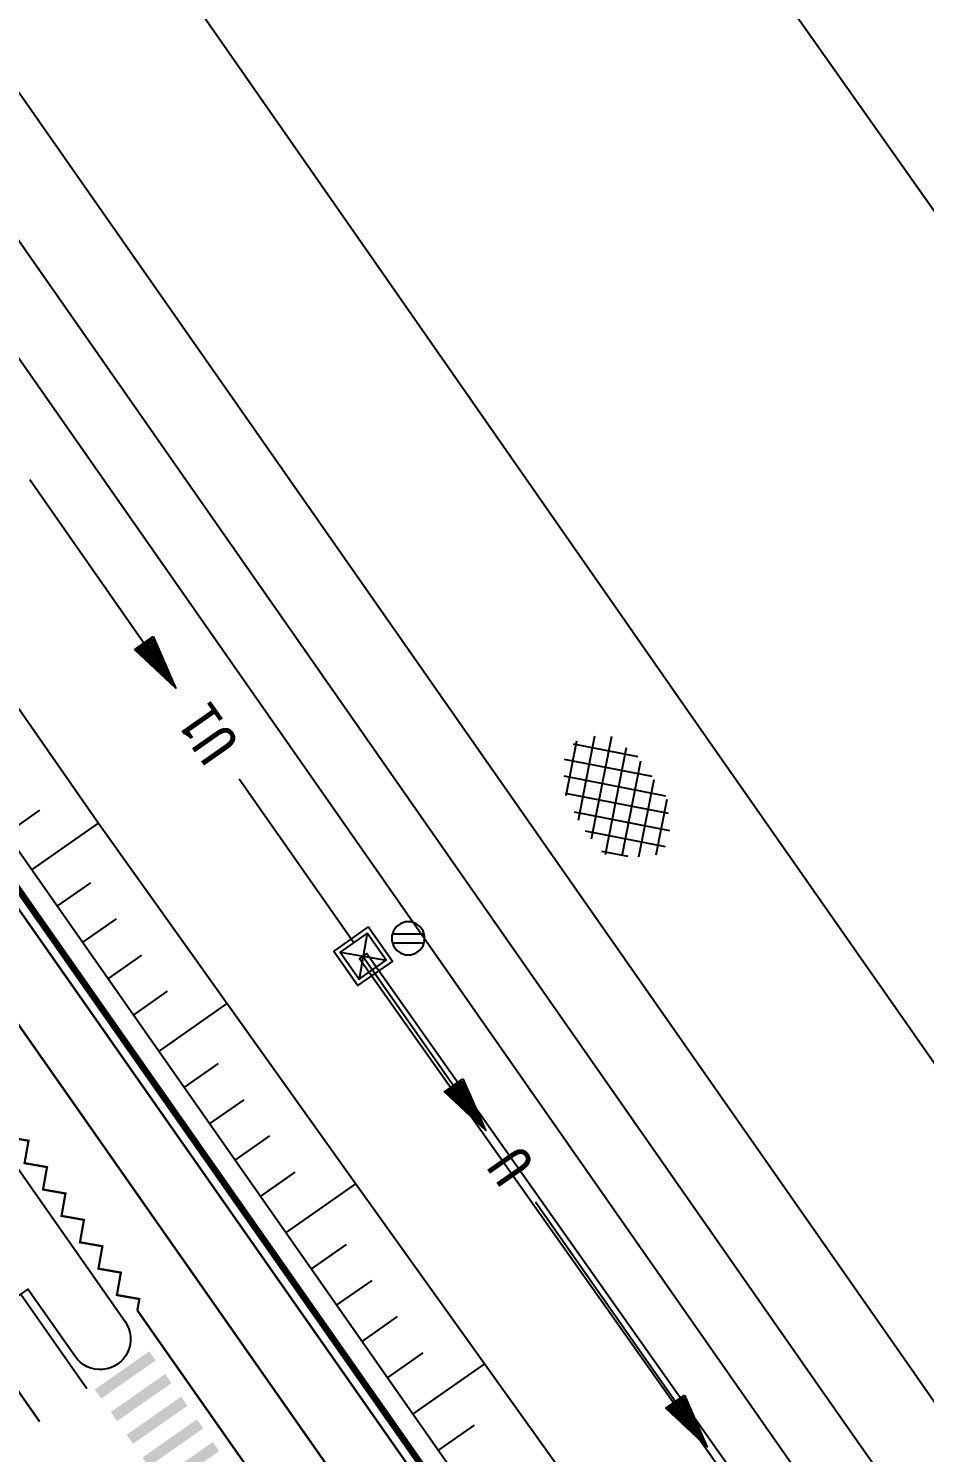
# Model space of a CAD drawing. Header units: millimetres. Extents: x 152904052 to 153933663, y 538271515 to 539240469.
# Drawn here: x 153376745 to 153417214, y 538912353 to 538976668 of the extents above; entities that cross this region are included whole.
import ezdxf
from ezdxf.enums import TextEntityAlignment as Align

# ---------------------------------------------------------------- set-up
doc = ezdxf.new("R2010")
doc.units = ezdxf.units.MM
doc.layers.add('SCHM', color=9, linetype='Continuous')
doc.styles.add('IIAC FONT', font='GulimChe.ttf')

msp = doc.modelspace()

# ---------------------------------------------------------------- linework, layer by layer
at = {"layer": 'SCHM'}
for p, q in [((153401034.2, 538942025.5), (153401518.4, 538944497.5)), ((153401580.2, 538940911), (153402327.2, 538944725)), ((153402180.3, 538940073), (153403087.7, 538944705.9)), ((153401348.9, 538944355.4), (153404268, 538943783.7)), ((153402805.2, 538939361.7), (153403751.2, 538944191.4)), ((153400935.3, 538943672.2), (153404894.7, 538942896.7)), ((153403558.7, 538939306.5), (153404399.2, 538943597.9)), ((153400930.6, 538942908.9), (153405521.4, 538942009.7)), ((153404313.1, 538939256.3), (153404997.6, 538942751)), ((153400980.7, 538942134.8), (153405636.6, 538941222.9)), ((153375750.3, 538940300.7), (153377259.2, 538941357.2)), ((153401394.8, 538941289.4), (153405697.3, 538940446.7)), ((153405094.8, 538939345.5), (153405586.9, 538941858.1)), ((153376897.4, 538938662.4), (153379914.4, 538940774.9)), ((153401894.3, 538940427.3), (153405503.2, 538939720.5)), ((153402626.9, 538939519.6), (153403808.1, 538939288.3)), ((153378044.6, 538937024.1), (153379560.4, 538938085.5)), ((153379191.7, 538935385.7), (153380715, 538936452.3)), ((153380338.9, 538933747.4), (153381869.5, 538934819.2)), ((153381486, 538932109.1), (153383024, 538933186.1)), ((153382633.2, 538930470.8), (153385723.9, 538932635)), ((153383780.3, 538928832.5), (153385333.1, 538929919.8)), ((153384927.5, 538927194.2), (153386487.6, 538928286.6)), ((153386074.6, 538925555.9), (153387642.1, 538926653.5)), ((153387221.8, 538923917.6), (153388796.6, 538925020.3)), ((153388368.9, 538922279.3), (153391533.7, 538924495.3)), ((153389516.1, 538920641), (153391106.6, 538921754.7)), ((153390663.2, 538919002.7), (153392262, 538920122.2)), ((153391810.4, 538917364.4), (153393417.3, 538918489.6)), ((153392957.5, 538915726.1), (153394572.7, 538916857)), ((153394104.7, 538914087.8), (153397351.3, 538916361.1)), ((153395251.8, 538912449.5), (153396883.4, 538913591.9))]:
    msp.add_line(p, q, dxfattribs=at)
for points in [[(153309206.5, 538922882.6), (153362041.8, 538959878.3), (153517431.3, 538737959.2), (153500636.4, 538637005.7), (153497846.8, 538615992.3), (153507779.6, 538601806.8), (153445728.8, 538558358.4)], [(153368480.6, 538957184.3), (153379914.4, 538940774.9), (153391533.7, 538924495.3), (153403166.5, 538908225.2), (153414656.2, 538891854.9), (153426245.2, 538875554.1), (153437524, 538859036.1), (153449027.6, 538842675.5), (153460487.6, 538826284.4), (153472057.4, 538809970.2), (153483327.8, 538793446.3), (153494806.5, 538777068.3), (153506223.5, 538760647.1), (153520027.1, 538740488.4), (153516130.8, 538718753.3)], [(153376801.6, 538956291.6), (153381962, 538948921.8)], [(153386266.1, 538942774.9), (153391435.5, 538935392.2)], [(153392044.9, 538935813.6), (153390816.1, 538934953.2), (153391676.5, 538933724.5), (153392905.2, 538934584.9), (153392044.9, 538935813.6)], [(153392044.9, 538935813.6), (153391676.5, 538933724.5)], [(153393177.7, 538935784.8), (153394616.9, 538935784.8)], [(153390816.1, 538934953.2), (153392905.2, 538934584.9)], [(153393175, 538935371.4), (153394619.6, 538935371.4)], [(153391852.5, 538934772.7), (153395942.3, 538928931.8)], [(153399651, 538923673.2), (153405960.3, 538914662.5)], [(153377245, 538913757.7), (153374262.4, 538918017.3), (153376392.2, 538919508.6), (153379374.8, 538915249)], [(153375115.2, 538912266.4), (153372132.6, 538916526), (153374262.4, 538918017.3), (153377245, 538913757.7)]]:
    msp.add_lwpolyline(points, dxfattribs=at)
at = {"layer": 'SCHM', "const_width": 300}
msp.add_lwpolyline([(153077550.5, 538759454.5), (153361796.3, 538958485.6), (153516377.8, 538737720.2)], dxfattribs=at)
at = {"layer": 'SCHM', "ltscale": 0.005, "const_width": 100}
for points in [[(153457518.1, 538820908.9), (153366376.8, 538951072.2)], [(153381661.5, 538918772.9), (153381752.2, 538919287), (153380739.4, 538919465.6), (153380918, 538920478.4), (153379905.2, 538920657), (153380083.8, 538921669.7), (153379071.1, 538921848.3), (153379249.6, 538922861.1), (153378236.9, 538923039.7), (153378415.4, 538924052.4), (153377402.7, 538924231), (153377581.3, 538925243.8), (153376568.5, 538925422.3), (153376747.1, 538926435.1), (153376253.2, 538926522.2)]]:
    msp.add_lwpolyline(points, dxfattribs=at)
at = {"layer": 'SCHM'}
for points in [[(153382376.1, 538949211.7), (153383384.6, 538946890.1), (153383398.2, 538946870.7), (153381555, 538948607.9), (153381541.4, 538948627.3), (153382376.1, 538949211.7)], [(153382347.7, 538949114.7), (153383248.7, 538947084.2), (153381642.4, 538948620.8), (153382347.7, 538949114.7)], [(153382320.5, 538949057.1), (153383103.7, 538947291.2), (153381712.3, 538948631.2), (153382320.5, 538949057.1)], [(153382305, 538948969.1), (153382958.8, 538947498.3), (153381793.8, 538948611.2), (153382305, 538948969.1)], [(153382282.3, 538948905), (153382813.8, 538947705.4), (153381868.2, 538948615), (153382282.3, 538948905)], [(153382262.3, 538948823.5), (153382668.8, 538947912.4), (153381945.2, 538948601.5), (153382262.3, 538948823.5)], [(153382239.6, 538948759.4), (153382523.8, 538948119.5), (153382013.2, 538948600.8), (153382239.6, 538948759.4)], [(153382230.6, 538948675.9), (153382378.8, 538948326.5), (153382101.2, 538948585.3), (153382230.6, 538948675.9)], [(153382201.5, 538948607.3), (153382229.3, 538948540), (153382169.1, 538948584.7), (153382201.5, 538948607.3)], [(153393780, 538936314.1), (153393556.8, 538936241.5), (153393367, 538936103.6), (153393229.1, 538935913.8), (153393156.5, 538935690.6), (153393156.5, 538935456), (153393229.1, 538935232.8), (153393367, 538935043), (153393556.8, 538934905), (153393780, 538934832.5), (153394014.6, 538934832.5), (153394237.8, 538934905), (153394427.6, 538935043), (153394565.6, 538935232.8), (153394638.1, 538935456), (153394638.1, 538935690.6), (153394565.6, 538935913.8), (153394427.6, 538936103.6), (153394237.8, 538936241.5), (153394014.6, 538936314.1)], [(153392094, 538936092.1), (153390537.6, 538935002.3), (153391627.4, 538933445.9), (153393183.8, 538934535.7)], [(153396369.7, 538929231.1), (153397381.6, 538926914.2), (153397394.1, 538926896.4), (153395545.2, 538928627.2), (153395532.7, 538928645), (153396369.7, 538929231.1)], [(153396335.9, 538929127.8), (153397244.4, 538927110.1), (153395641.4, 538928641.5), (153396335.9, 538929127.8)], [(153396325.2, 538929067.2), (153397107.3, 538927306), (153395701.9, 538928630.8), (153396325.2, 538929067.2)], [(153396296.7, 538928994.2), (153396939.8, 538927507.2), (153395780.3, 538928632.6), (153396296.7, 538928994.2)], [(153396268.2, 538928921.2), (153396790.2, 538927720.9), (153395858.6, 538928634.4), (153396268.2, 538928921.2)], [(153396252.2, 538928830.3), (153396653, 538927916.8), (153395949.5, 538928618.4), (153396252.2, 538928830.3)], [(153396241.5, 538928769.8), (153396503.4, 538928130.5), (153396010, 538928607.7), (153396241.5, 538928769.8)], [(153396213, 538928696.8), (153396353.8, 538928344.2), (153396088.4, 538928609.5), (153396213, 538928696.8)], [(153396184.6, 538928623.7), (153396216.6, 538928540), (153396166.7, 538928611.3), (153396184.6, 538928623.7)], [(153406369.9, 538914949.3), (153407381.8, 538912632.4), (153407394.2, 538912614.6), (153405545.4, 538914345.5), (153405532.9, 538914363.3), (153406369.9, 538914949.3)], [(153406336.1, 538914846), (153407257.1, 538912810.5), (153405641.6, 538914359.7), (153406336.1, 538914846)], [(153406325.4, 538914785.5), (153407107.5, 538913024.2), (153405719.9, 538914361.5), (153406325.4, 538914785.5)], [(153406296.9, 538914712.4), (153406957.8, 538913237.9), (153405780.5, 538914350.8), (153406296.9, 538914712.4)], [(153406268.4, 538914639.4), (153406820.7, 538913433.8), (153405858.8, 538914352.6), (153406268.4, 538914639.4)], [(153406270.2, 538914561), (153406671, 538913647.5), (153405949.7, 538914336.6), (153406270.2, 538914561)], [(153406241.7, 538914488), (153406521.4, 538913861.2), (153406010.2, 538914325.9), (153406241.7, 538914488)], [(153406213.2, 538914415), (153406384.3, 538914057.1), (153406088.6, 538914327.7), (153406213.2, 538914415)], [(153406202.6, 538914354.5), (153406234.6, 538914270.8), (153406166.9, 538914329.5), (153406202.6, 538914354.5)]]:
    msp.add_lwpolyline(points, close=True, dxfattribs=at)
at = {"layer": 'SCHM', "ltscale": 0.3, "const_width": 100}
msp.add_lwpolyline([(153452850.5, 538806653.6, 0.4142136), (153455060.6, 538819188.2), (153367418.2, 538944354.6)], format="xyb", dxfattribs=at)
at = {"layer": 'SCHM', "ltscale": 5}
msp.add_lwpolyline([(153497166.2, 538784784.6), (153496837.9, 538784556.1), (153483152.2, 538804227.6), (153437388.5, 538869568), (153408114.8, 538911416.4), (153391697.3, 538934653.6), (153392024, 538934884.4), (153408442.1, 538911646.5), (153437716.1, 538869797.5), (153483480.2, 538804456.6)], dxfattribs=at)
at = {"layer": 'SCHM', "ltscale": 0.0008}
msp.add_lwpolyline([(153251388.3, 538827791.3, -0.1425604), (153251709.2, 538840002.3, -0.1640605), (153253035.4, 538841803.3), (153254053.5, 538842516.2, -0.4146737), (153255969.7, 538842176.8), (153258106.3, 538839125.4), (153375572.7, 538921376.3), (153373436.1, 538924427.6, -1), (153375688.8, 538926005), (153381109.1, 538918264, -1), (153378856.4, 538916686.6), (153376719.9, 538919738), (153252864.1, 538833013.2), (153255000.7, 538829961.9, -0.4146737), (153254664.2, 538828045.1), (153253453, 538827197, -0.5576175), (153251304.2, 538828122, 0.5576175)], format="xyb", dxfattribs=at)
at = {"layer": 'SCHM', "ltscale": 0.05, "const_width": 100}
msp.add_lwpolyline([(153386799.6, 538911444.7), (153381661.5, 538918772.9)], dxfattribs=at)
at = {"layer": 'SCHM'}
for points in [[(153624315.9, 538673834.7, 0), (153552618.5, 538775776.9, 0), (153510846, 538835019.8, 0), (153476678.6, 538883763.6, 0), (153443169.7, 538932305.1, 0), (153399459.8, 538994182.8, 0), (153373144.3, 539032292.1, 0)], [(153605671.7, 538661119.6, 0), (153586460.4, 538688420.7, 0), (153560864.3, 538725554.7, 0), (153542852.3, 538750871.7, 0), (153512591.2, 538794296.6, 0), (153496620.2, 538817330.6, 0), (153452331.1, 538880530.5, 0), (153423575, 538921468.5, 0), (153406889, 538945321.5, 0), (153380776, 538982784.4, 0), (153359219.9, 539013642.4, 0)], [(153522817.3, 538753249.6, 0), (153521322.3, 538756701.6, 0), (153519829.3, 538760017.6, 0), (153516272.3, 538765824.6, 0), (153508820.2, 538777798.6, 0), (153485677.2, 538810687.6, 0), (153441360.1, 538874115.5, 0), (153412937.1, 538914633.5, 0), (153370333, 538975620.4, 0), (153349016.9, 539005983.4, 0), (153344710.2, 539012382.3, 0)], [(153523383.3, 538731291.6, 0), (153521562.3, 538745249.6, 0), (153521183.3, 538747837.6, 0), (153520611.3, 538750462.6, 0), (153519682.3, 538752996.6, 0), (153518897.3, 538754861.6, 0), (153517595.3, 538757801.6, 0), (153516728.3, 538759372.6, 0), (153514167.3, 538763688.6, 0), (153512064.3, 538767102.6, 0), (153506227.2, 538776319.6, 0), (153483314.2, 538808904.6, 0), (153438953.1, 538872268.5, 0), (153410463.1, 538912896.5, 0), (153367807, 538973919.4, 0), (153347229.9, 539004335.4, 0), (153342732.4, 539010997.4, 0)], [(153595932.4, 538660118.7, 0), (153589993.4, 538667692.7, 0), (153579641.4, 538683515.7, 0), (153558123.3, 538714318.7, 0), (153553293.3, 538720573.7, 0), (153535150.3, 538746908.6, 0), (153505170.2, 538789297.6, 0), (153488580.2, 538812767.6, 0), (153444420.1, 538876207.5, 0), (153416296, 538916579.5, 0), (153373419, 538977884.4, 0), (153351708.9, 539008691.4, 0)]]:
    msp.add_polyline3d(points, dxfattribs=at)
for points in [[(153380030.3, 538914792.3), (153382487.7, 538916513.1), (153379743.5, 538915201.9), (153382200.9, 538916922.6)], [(153380747.2, 538913768.4), (153383204.7, 538915489.1), (153380460.4, 538914178), (153382917.9, 538915898.7)], [(153381464.2, 538912744.5), (153383921.7, 538914465.2), (153381177.4, 538913154), (153383634.9, 538914874.8)], [(153382181.2, 538911720.5), (153384638.6, 538913441.2), (153381894.4, 538912130.1), (153384351.8, 538913850.8)], [(153382898.1, 538910696.6), (153385355.6, 538912417.3), (153382611.4, 538911106.1), (153385068.8, 538912826.9)]]:
    msp.add_solid(points, dxfattribs=at)

# ---------------------------------------------------------------- texts
at = {"layer": 'SCHM', "ltscale": 10, "style": 'IIAC FONT'}
msp.add_text('U1', height=1918.79, rotation=125.000001, dxfattribs=at).set_placement((153384832.2, 538944822.8), align=Align.MIDDLE_CENTER)
at = {"layer": 'SCHM', "style": 'IIAC FONT'}
msp.add_text('U', height=1918.8, rotation=125.000001, dxfattribs=at).set_placement((153398522.5, 538925284.8), align=Align.MIDDLE_CENTER)

doc.saveas('drawing.dxf')
